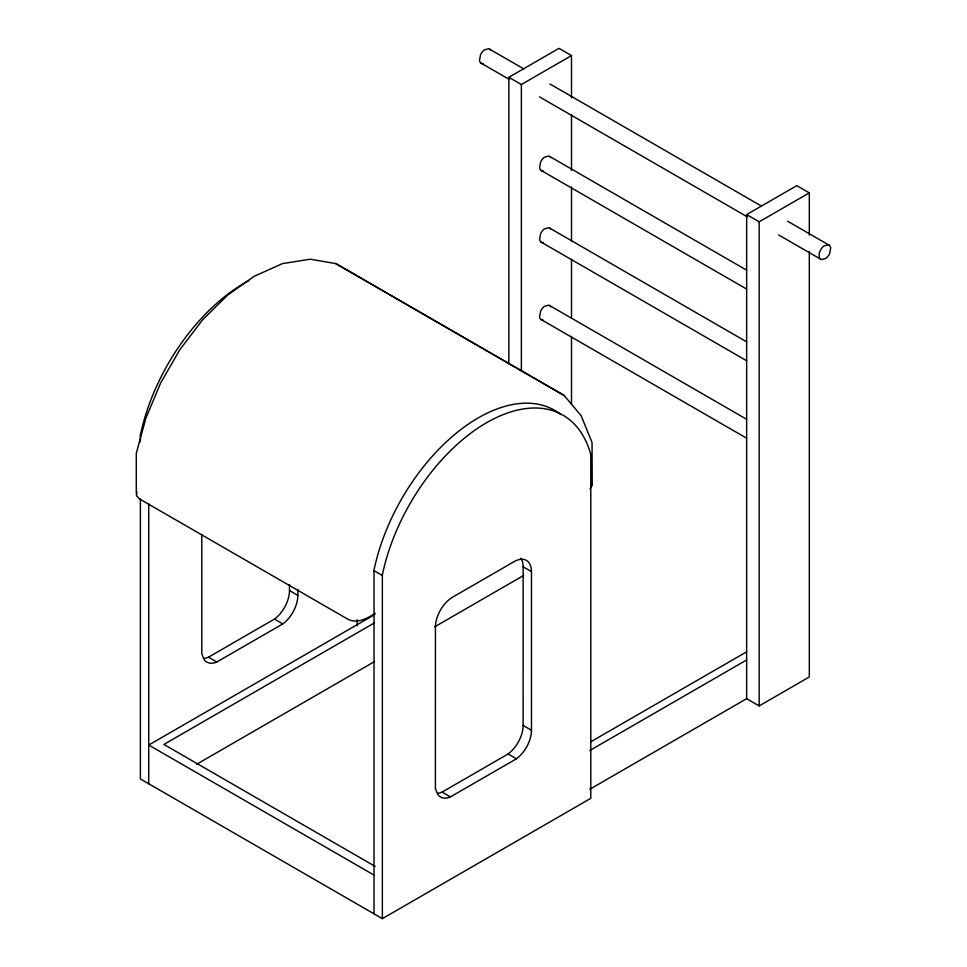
<?xml version="1.0" encoding="UTF-8"?>
<svg xmlns="http://www.w3.org/2000/svg" width="967" height="967" viewBox="0 0 967 967"><rect width="100%" height="100%" fill="white"/><g stroke="black" fill="none" stroke-linecap="round" stroke-linejoin="round"><path stroke-width="1.45" d="M375.099 613.235C367.46 618.493 357.198 623.993 347.951 619.267L139.345 498.839L136.468 495.684L136.951 491.877M136.274 493.799L136.274 453.438L145.86 418.203L160.643 382.968L179.838 349.679L202.538 319.908L227.668 295.08L254.055 276.357L282.497 263.592L310.371 259.204L335.9 263.64L564.136 395.467L581.131 415.677L592.034 442.463L592.227 485.047L590.051 488.806M508.86 363.834L508.86 77.287L558.974 48.35L571.497 55.578L571.497 97.848M508.86 77.287L521.37 84.516L571.497 55.578M589.761 789.277L746.657 698.694L746.657 214.589L796.784 185.652L809.306 192.868L809.306 235.102M746.657 214.589L759.18 221.806L809.306 192.868M204.097 658.358A24.441 14.106 -60 0 0 208.461 657.209L274.471 619.085A24.501 14.142 -60 0 0 289.484 590.559M297.836 589.326L297.836 595.37A24.501 14.142 -60 0 1 282.811 623.92L216.801 662.02L208.461 657.197M374.93 614.432L148.725 745.037L374.024 875.099M374.507 622.845L163.906 744.433L375.075 866.335M196.615 764.281L374.507 661.573M434.679 626.834L523.618 575.474M437.737 793.254A24.441 14.106 -60 0 0 442.088 792.094L508.11 753.97A24.501 14.142 -60 0 0 523.111 725.443L523.135 566.843A24.489 14.142 -60 0 0 520.814 558.177M531.451 571.678A24.489 14.142 -60 0 0 514.19 561.585L452.689 597.122A24.489 14.142 -60 0 0 435.428 627.112L435.404 788.576L437.725 794.403A24.441 14.106 -60 0 0 450.429 796.905L516.451 758.793A24.501 14.142 -60 0 0 531.463 730.266M590.897 741.737L746.56 651.867M589.761 750.549L746.657 659.965M140.384 498.948L140.384 778.943L382.364 918.65L590.801 798.307L590.801 455.094M746.657 698.694L759.18 705.91L809.306 676.973L809.306 251.686M483.222 63.665L481.868 63.556A8.63 4.98 -60 0 1 479.511 60.413L480.539 54.744A8.05 4.642 -60 0 1 484.358 49.897L488.722 48.688A8.63 4.98 -60 0 1 490.644 50.369M543.297 170.966L541.955 170.857A8.63 4.98 -60 0 1 539.586 167.714L540.613 162.057A8.05 4.642 -60 0 1 544.433 157.198L548.797 155.989A8.63 4.98 -60 0 1 550.719 157.669M543.297 242.632L541.955 242.524A8.63 4.98 -60 0 1 539.586 239.381L540.613 233.724A8.05 4.642 -60 0 1 544.433 228.865L548.797 227.656A8.63 4.98 -60 0 1 550.719 229.336M543.297 320.089L541.955 319.98A8.63 4.98 -60 0 1 539.586 316.838L540.613 311.181A8.05 4.642 -60 0 1 544.433 306.321L548.797 305.113A8.63 4.98 -60 0 1 550.719 306.793M489.834 49.293L523.8 68.899M549.921 83.984L761.513 206.14M787.634 221.225L829.42 245.352M480.756 62.952L509.488 79.536M539.538 96.881L747.201 216.777M778.544 234.884L820.342 259.011M549.921 156.594L746.56 270.119M540.831 170.252L746.597 289.048M549.921 228.26L746.56 341.786M540.831 241.919L746.597 360.715M549.921 305.717L746.56 419.243M540.831 319.376L746.597 438.172M564.136 395.467L335.9 263.64M523.135 566.843L531.475 571.666L531.475 730.254L523.135 725.431M560.945 414.662A152.713 88.178 -60 0 0 454.816 434.388A152.713 88.178 -60 0 0 373.903 570.651L382.364 575.438L382.364 918.65M297.836 595.37L289.496 590.547L289.496 584.503M274.471 619.085L282.811 623.908M508.11 753.97L516.451 758.793M442.088 792.082L450.441 796.905M592.034 483.174L592.227 485.047M759.18 221.806L759.18 705.91M571.497 114.457L571.497 170.313M571.497 186.921L571.497 241.279M571.497 259.398L571.497 318.276M571.497 336.395L571.497 404.327M521.37 84.516L521.37 371.364M374.024 570.615L374.024 913.827M357.161 619.774L357.161 625.794M201.777 534.485L201.777 653.68L204.085 659.506A24.441 14.106 -60 0 0 216.801 662.02M148.725 503.771L148.725 783.766M140.384 435.73L140.384 441.75M140.275 435.754A152.713 88.178 -60 0 1 248.737 280.708M382.243 575.462A152.713 88.178 -60 0 1 486.582 422.712A152.713 88.178 -60 0 1 590.91 454.998M819.4 252.786L819.097 256.473A8.63 4.98 -60 0 0 821.454 259.615L825.83 258.407A8.05 4.642 -60 0 0 829.65 253.559L830.677 247.89A8.63 4.98 -60 0 0 828.308 244.748L823.944 245.956A8.05 4.642 -60 0 0 820.125 250.804L819.4 252.786"/></g></svg>
